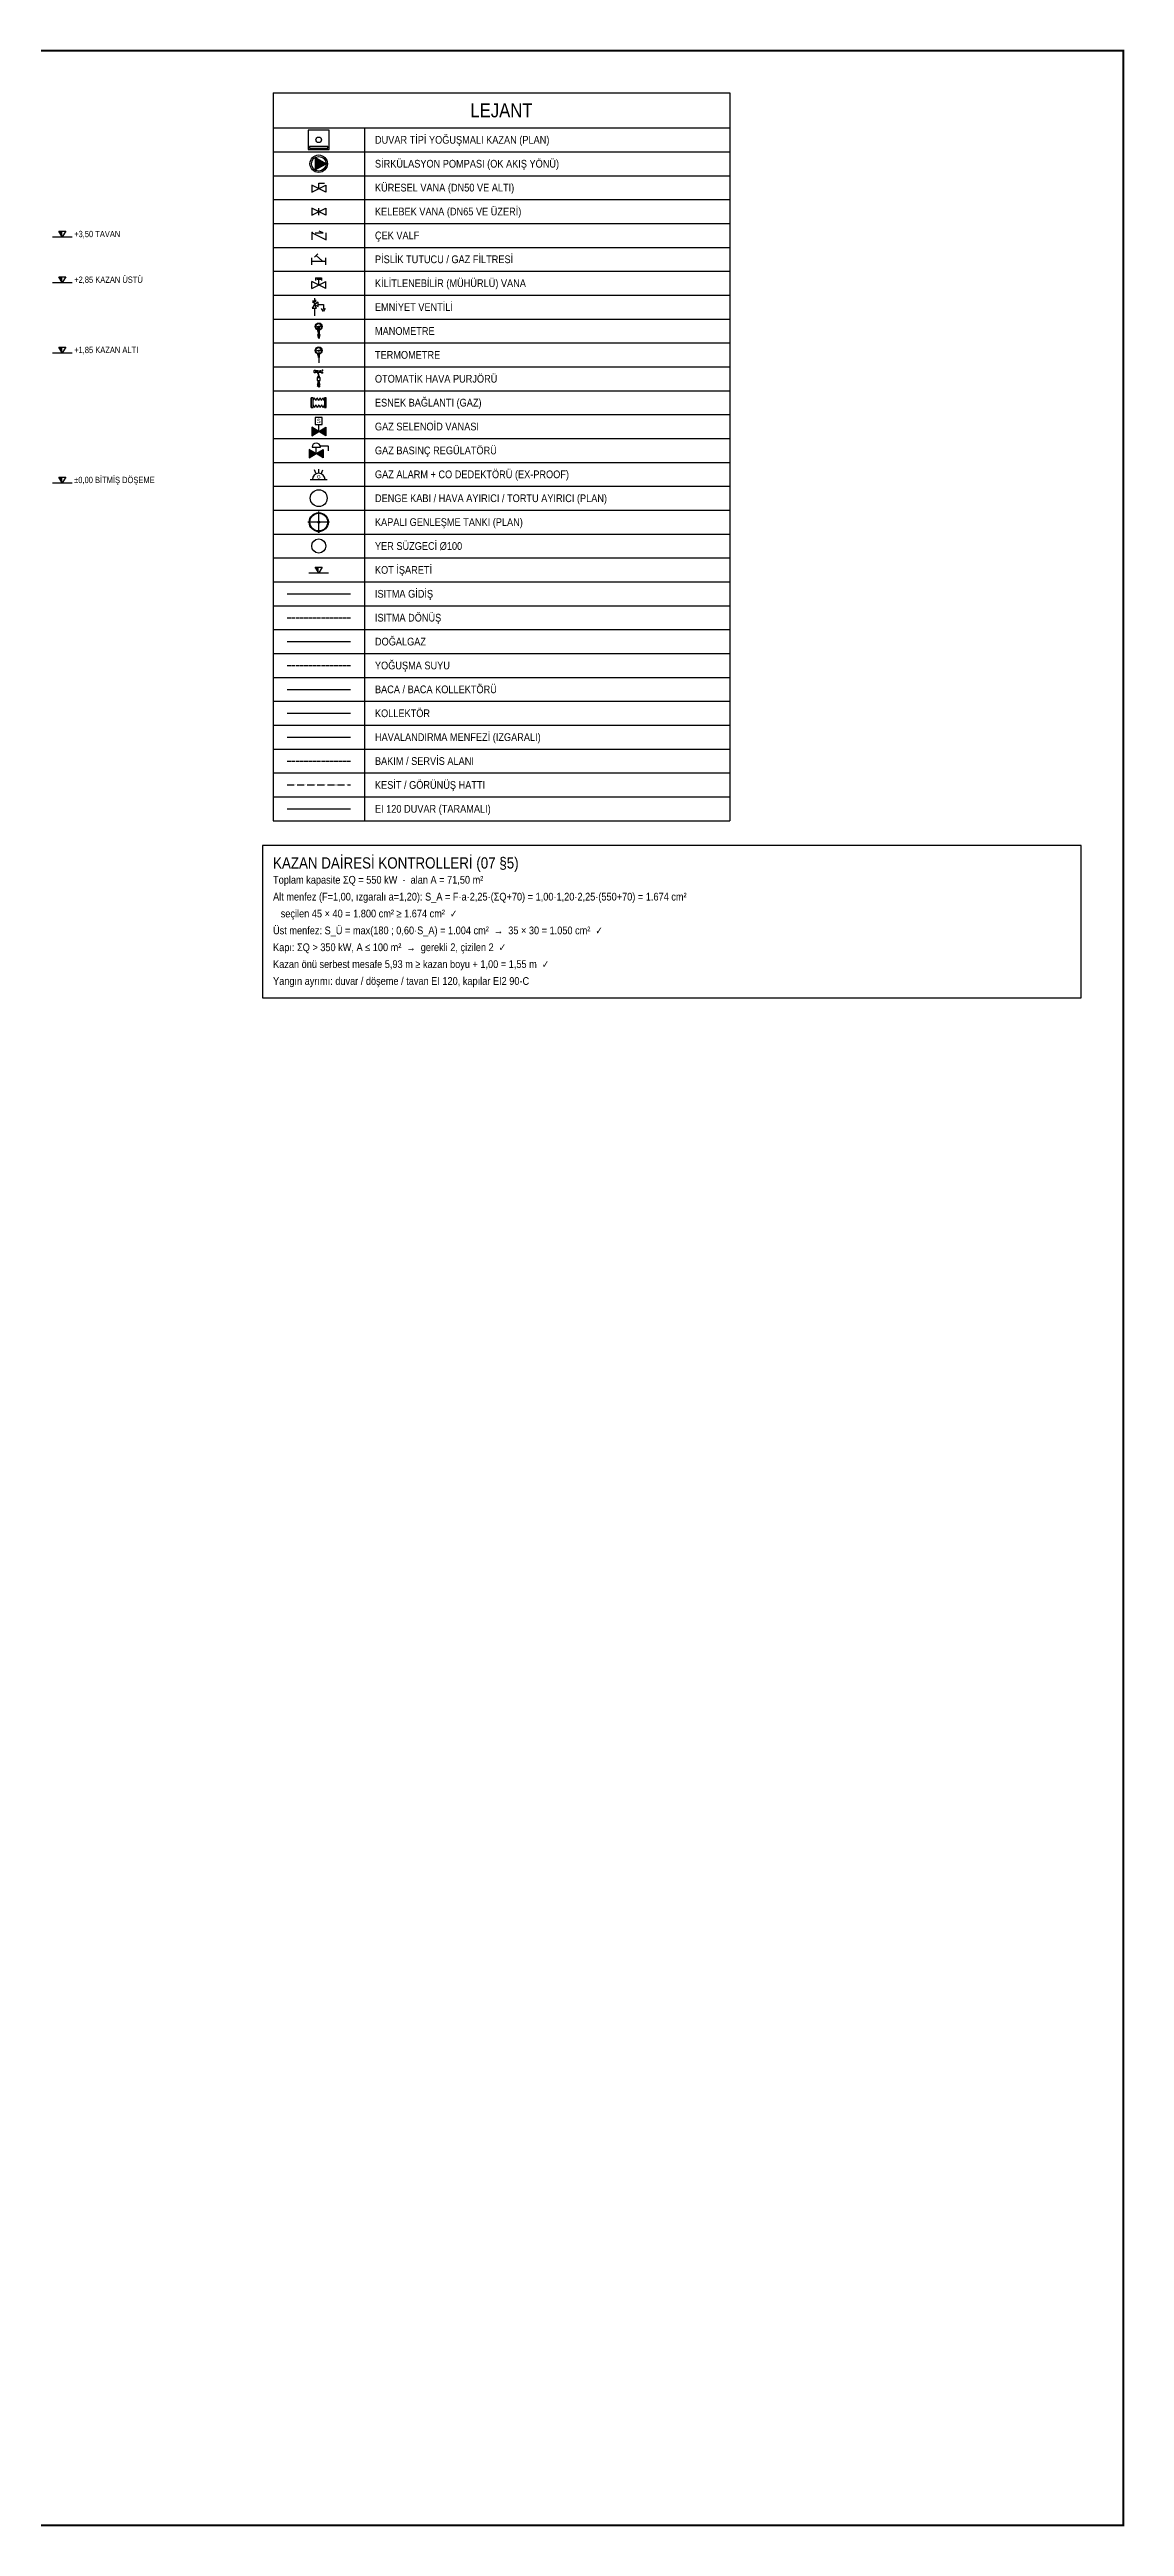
# Model space of a CAD drawing. Header units: centimetres. Extents: x -406 to 3866, y -2648 to 876.
# Drawn here: x 2337 to 3866, y -2648 to 876 of the extents above; entities that cross this region are included whole.
import ezdxf
from ezdxf.enums import TextEntityAlignment as Align

# ---------------------------------------------------------------- set-up
doc = ezdxf.new("R2010")
doc.units = ezdxf.units.CM
doc.header["$LTSCALE"] = 8
doc.linetypes.add('DASHDOT', pattern=[3.556, 2.54, -0.508, 0, -0.508])
doc.linetypes.add('DASHED', pattern=[1.524, 1.27, -0.254])
for name, color, linetype in [('ROTAS-BAKIM-ALANI', 8, 'DASHED'), ('ROTAS-DOGALGAZ-BORU', 2, 'Continuous'), ('ROTAS-HAVALANDIRMA-MENFEZ', 4, 'Continuous'), ('ROTAS-HESAP-BASLIK', 2, 'Continuous'), ('ROTAS-HESAP-CERCEVE', 4, 'Continuous'), ('ROTAS-HESAP-CIZGI', 1, 'Continuous'), ('ROTAS-HESAP-SEMBOL', 7, 'Continuous'), ('ROTAS-HESAP-YAZI', 7, 'Continuous'), ('ROTAS-ISITMA-BACA', 8, 'Continuous'), ('ROTAS-ISITMA-DONUS', 30, 'DASHED'), ('ROTAS-ISITMA-GIDIS', 10, 'Continuous'), ('ROTAS-ISITMA-KOLLEKTOR', 7, 'Continuous'), ('ROTAS-ISITMA-YOGUSMA', 6, 'DASHED'), ('ROTAS-KESIT-HATTI', 1, 'DASHDOT'), ('ROTAS-KOT', 3, 'Continuous'), ('ROTAS-MIMARI-DUVAR', 7, 'Continuous'), ('ROTAS-PAFTA', 7, 'Continuous')]:
    doc.layers.add(name, color=color, linetype=linetype)
doc.styles.add('ROTAS', font='arial.ttf')

# ---------------------------------------------------------------- blocks, each defined once
blk = doc.blocks.new('ROTAS-KOT')
blk.add_hatch(color=7).paths.add_polyline_path([(0, 0), (0, 8), (-5, 8)])
blk.add_line((-14, 0), (14, 0))
blk.add_lwpolyline([(0, 0), (-5, 8), (5, 8)], close=True)
blk = doc.blocks.new('ROTAS-KAZAN-PLAN')
for points in [[(0, 0), (60, 0), (60, 55), (0, 55)], [(4, 4), (56, 4), (56, 9), (4, 9)]]:
    blk.add_lwpolyline(points, close=True)
blk.add_circle((30, 27.5), 8)
blk = doc.blocks.new('ROTAS-POMPA')
blk.add_hatch(color=7).paths.add_polyline_path([(10.35, 0), (-4.95, 8.85), (-4.95, -8.85)])
blk.add_lwpolyline([(10.35, 0), (-4.95, 8.85), (-4.95, -8.85)], close=True)
for radius in [12.45, 10.35]:
    blk.add_circle((0, 0), radius)
blk = doc.blocks.new('ROTAS-KD-KURESEL-VANA')
at = {"color": 1}
for p, q in [((0, 0), (0, 8)), ((0, 8), (8, 8))]:
    blk.add_line(p, q, dxfattribs=at)
blk.add_lwpolyline([(-10, 5), (-10, -5), (10, 5), (10, -5), (-10, 5)], dxfattribs=at)
at = {"style": 'ROTAS', "flags": 1}
blk.add_attdef('CAP', (-10.451, -0.006), '', height=10, dxfattribs=at)
blk = doc.blocks.new('ROTAS-KD-KELEBEK-VANA')
at = {"color": 1}
blk.add_line((0, -5), (0, 5), dxfattribs=at)
blk.add_lwpolyline([(-10, 5), (-10, -5), (10, 5), (10, -5), (-10, 5)], dxfattribs=at)
at = {"style": 'ROTAS', "flags": 1}
blk.add_attdef('CAP', (-8.35, -4.175), '', height=10, rotation=26.565, dxfattribs=at)
blk = doc.blocks.new('ROTAS-KD-CEKVALF')
blk.add_hatch(color=1).paths.add_polyline_path([(-11.408, 5), (-11.297, 5.548), (-10.996, 5.996), (-10.548, 6.297), (-10, 6.408), (-9.452, 6.297), (-9.004, 5.996), (-8.703, 5.548), (-8.592, 5), (-8.703, 4.452), (-9.004, 4.004), (-9.452, 3.703), (-10, 3.592), (-10.548, 3.703), (-10.996, 4.004), (-11.297, 4.452), (-11.408, 5)])
at = {"color": 1}
for p, q in [((-10, -5), (-10, 5)), ((-10, 5), (10, -5)), ((-5.6, 5), (5.6, 5)), ((5.6, 5), (0, 7.32)), ((10, -5), (10, 5))]:
    blk.add_line(p, q, dxfattribs=at)
at = {"style": 'ROTAS', "flags": 1}
blk.add_attdef('CAP', (-9.712, -4.899), '', height=10, dxfattribs=at)
blk = doc.blocks.new('ROTAS-KD-PISLIK-TUTUCU')
at = {"color": 1}
for p, q in [((-10, -5), (-10, 5)), ((-10, 0), (10, 0)), ((-6.051, 5.768), (-1.408, 10.47)), ((5.128, 0), (-3.725, 8.124)), ((10, -5), (10, 5))]:
    blk.add_line(p, q, dxfattribs=at)
at = {"style": 'ROTAS', "flags": 1}
blk.add_attdef('CAP', (9.335, 0), '', height=10, rotation=180, dxfattribs=at)
blk = doc.blocks.new('ROTAS-KD-KILITLI-VANA')
at = {"color": 1}
for p, q in [((-10, -5), (-10, 5)), ((-10, -5), (10, 5)), ((10, -5), (-10, 5)), ((-4.374, 9.823), (-4.374, 6.417)), ((-4.374, 9.823), (4.016, 9.823)), ((-2.8, 8.12), (2.8, 8.12)), ((0, 0), (0, 8.12)), ((4.016, 9.823), (4.016, 6.417)), ((10, -5), (10, 5))]:
    blk.add_line(p, q, dxfattribs=at)
at = {"style": 'ROTAS', "flags": 1}
blk.add_attdef('CAP', (8.35, 4.175), '', height=10, rotation=206.565, dxfattribs=at)
blk = doc.blocks.new('ROTAS-KD-EMNIYET-VENTILI')
at = {"color": 1}
for p, q in [((0, 22), (-4, 15)), ((-4, 15), (4, 15)), ((3.49, 29.64), (-3.49, 28.301)), ((3.49, 26.962), (-3.49, 28.301)), ((3.49, 26.962), (-3.49, 25.622)), ((0, 24.953), (-3.49, 25.622)), ((0, 33.664), (0, 30.31)), ((3.49, 29.64), (0, 30.31)), ((7, 26), (0, 22)), ((0, 22), (0, 24.953)), ((0, 22), (7, 18)), ((4, 15), (0, 22)), ((0, 15), (0, 0)), ((7, 18), (7, 26)), ((7, 22), (17, 22)), ((17, 8.268), (13.5, 14.33)), ((17, 22), (17, 12)), ((20.5, 14.33), (17, 8.268))]:
    blk.add_line(p, q, dxfattribs=at)
at = {"style": 'ROTAS', "flags": 1}
blk.add_attdef('CAP', (-8.533, 6.372), '', height=10, rotation=358.601, dxfattribs=at)
blk = doc.blocks.new('ROTAS-KD-MANOMETRE')
at = {"color": 1}
for p, q in [((-3.661, 19.205), (-4.505, 19.132)), ((-3.658, 19.849), (-4.503, 19.923)), ((-3.551, 18.571), (-4.37, 18.352)), ((-3.544, 20.483), (-4.363, 20.702)), ((-3.333, 17.965), (-4.101, 17.607)), ((-3.322, 21.087), (-4.09, 21.445)), ((-3.013, 17.406), (-3.707, 16.92)), ((-2.998, 21.644), (-3.692, 22.13)), ((-2.582, 22.135), (-3.182, 22.735)), ((-2.685, 19.723), (-0.554, 19.666)), ((-2.685, 19.723), (-2.685, 19.305)), ((-2.685, 19.305), (-0.568, 19.362)), ((-2.088, 22.547), (-2.574, 23.242)), ((-1.529, 22.867), (-1.887, 23.636)), ((-1.5, 7.776), (1.5, 7.776)), ((0, 5.151), (-1.5, 7.776)), ((0, 5.151), (-1.5, 2.526)), ((-1.5, 2.526), (1.5, 2.526)), ((-1.187, 12.488), (-1.187, 13.431)), ((1.221, 12.491), (-1.187, 12.488)), ((-0.923, 23.085), (-1.142, 23.904)), ((-0.872, 10.921), (-0.872, 12.491)), ((0.872, 10.921), (-0.872, 10.921)), ((0.89, 13.537), (-0.851, 13.534)), ((-0.698, 13.537), (-0.698, 13.979)), ((-0.523, 8.583), (-0.523, 10.921)), ((0.523, 8.583), (-0.523, 8.583)), ((-0.518, 12.602), (-0.518, 13.426)), ((-0.289, 23.195), (-0.362, 24.039)), ((0, 8.583), (0, 7.963)), ((1.5, 7.776), (0, 5.151)), ((1.5, 2.526), (0, 5.151)), ((0, 2.338), (0, 0)), ((0.355, 23.193), (0.429, 24.037)), ((0.523, 10.921), (0.523, 8.583)), ((4.529, 19.486), (0.55, 19.636)), ((0.558, 12.606), (0.558, 13.421)), ((4.529, 19.486), (0.561, 19.392)), ((0.698, 13.537), (0.698, 13.974)), ((0.872, 12.491), (0.872, 10.921)), ((0.989, 23.079), (1.208, 23.897)), ((1.221, 12.491), (1.221, 13.429)), ((1.593, 22.856), (1.951, 23.624)), ((2.15, 22.532), (2.636, 23.227)), ((2.641, 22.117), (3.241, 22.716)), ((3.038, 17.385), (3.733, 16.899)), ((3.053, 21.622), (3.748, 22.108)), ((3.362, 17.941), (4.131, 17.583)), ((3.373, 21.063), (4.142, 21.421)), ((3.585, 18.545), (4.403, 18.326)), ((3.591, 20.457), (4.41, 20.677)), ((3.699, 19.179), (4.543, 19.105)), ((3.701, 19.823), (4.545, 19.897))]:
    blk.add_line(p, q, dxfattribs=at)
blk.add_lwpolyline([(-0.793, 14.969), (-0.793, 18.563), (0.046, 16.766), (0.884, 18.563), (0.884, 14.969)], dxfattribs=at)
for centre, radius in [((0.02, 19.514), 5.581), ((0.02, 19.514), 5.302), ((0, 5.151), 1.5), ((-0.007, 19.488), 0.576)]:
    blk.add_circle(centre, radius, dxfattribs=at)
for centre, radius, start, end in [((-0.85, 12.961), 0.576, 54.699, 125.307), ((-0.85, 13.072), 0.576, 234.694, 305.301), ((0.015, 12.208), 1.329, 65.903, 113.651), ((0.015, 13.82), 1.329, 246.35, 294.097), ((0.891, 12.958), 0.576, 54.693, 125.301), ((0.891, 13.076), 0.576, 234.7, 305.307)]:
    blk.add_arc(centre, radius, start, end, dxfattribs=at)
at = {"style": 'ROTAS', "flags": 1}
blk.add_attdef('CAP', (0, 9.335), '', height=10, rotation=270, dxfattribs=at)
blk = doc.blocks.new('ROTAS-KD-TERMOMETRE')
at = {"color": 1}
for p, q in [((-3.661, 19.205), (-4.505, 19.132)), ((-3.658, 19.849), (-4.503, 19.923)), ((-3.551, 18.571), (-4.37, 18.352)), ((-3.544, 20.483), (-4.363, 20.702)), ((-3.333, 17.965), (-4.101, 17.607)), ((-3.322, 21.087), (-4.09, 21.445)), ((-3.013, 17.406), (-3.707, 16.92)), ((-2.998, 21.644), (-3.692, 22.13)), ((-2.582, 22.135), (-3.182, 22.735)), ((-2.685, 19.723), (-0.554, 19.666)), ((-2.685, 19.723), (-2.685, 19.305)), ((-2.685, 19.305), (-0.568, 19.362)), ((-2.088, 22.547), (-2.574, 23.242)), ((-1.529, 22.867), (-1.887, 23.636)), ((-1.187, 12.488), (-1.187, 13.431)), ((1.221, 12.491), (-1.187, 12.488)), ((-0.923, 23.085), (-1.142, 23.904)), ((-0.872, 10.921), (-0.872, 12.491)), ((0.872, 10.921), (-0.872, 10.921)), ((0.89, 13.537), (-0.851, 13.534)), ((-0.698, 13.537), (-0.698, 13.979)), ((-0.523, 8.583), (-0.523, 10.921)), ((0.523, 8.583), (-0.523, 8.583)), ((-0.518, 12.602), (-0.518, 13.426)), ((-0.289, 23.195), (-0.362, 24.039)), ((0, 8.583), (0, 0)), ((0.355, 23.193), (0.429, 24.037)), ((0.523, 10.921), (0.523, 8.583)), ((4.529, 19.486), (0.55, 19.636)), ((0.558, 12.606), (0.558, 13.421)), ((4.529, 19.486), (0.561, 19.392)), ((0.698, 13.537), (0.698, 13.974)), ((0.872, 12.491), (0.872, 10.921)), ((0.989, 23.079), (1.208, 23.897)), ((1.221, 12.491), (1.221, 13.429)), ((1.593, 22.856), (1.951, 23.624)), ((2.15, 22.532), (2.636, 23.227)), ((2.641, 22.117), (3.241, 22.716)), ((3.038, 17.385), (3.733, 16.899)), ((3.053, 21.622), (3.748, 22.108)), ((3.362, 17.941), (4.131, 17.583)), ((3.373, 21.063), (4.142, 21.421)), ((3.585, 18.545), (4.403, 18.326)), ((3.591, 20.457), (4.41, 20.677)), ((3.699, 19.179), (4.543, 19.105)), ((3.701, 19.823), (4.545, 19.897))]:
    blk.add_line(p, q, dxfattribs=at)
for points in [[(-0.604, 17.969), (0.696, 17.969)], [(0.046, 17.969), (0.046, 14.969)]]:
    blk.add_lwpolyline(points, dxfattribs=at)
for centre, radius in [((0.02, 19.514), 5.581), ((0.02, 19.514), 5.302), ((-0.007, 19.488), 0.576)]:
    blk.add_circle(centre, radius, dxfattribs=at)
for centre, radius, start, end in [((-0.85, 12.961), 0.576, 54.699, 125.307), ((-0.85, 13.072), 0.576, 234.694, 305.301), ((0.015, 12.208), 1.329, 65.903, 113.651), ((0.015, 13.82), 1.329, 246.35, 294.097), ((0.891, 12.958), 0.576, 54.693, 125.301), ((0.891, 13.076), 0.576, 234.7, 305.307)]:
    blk.add_arc(centre, radius, start, end, dxfattribs=at)
at = {"style": 'ROTAS', "flags": 1}
blk.add_attdef('CAP', (0, 0.934), '', height=1, rotation=270, dxfattribs=at)
blk = doc.blocks.new('ROTAS-KD-PURJOR')
at = {"color": 2}
for p, q in [((-4.983, 29.165), (4.983, 29.165)), ((-4.983, 29.165), (-4.983, 27.67)), ((-4.983, 27.67), (4.983, 27.67)), ((-4.983, 27.67), (-3.987, 26.175)), ((-4.485, 41.102), (-3.488, 42.597)), ((-4.485, 41.102), (4.485, 41.102)), ((-4.485, 29.165), (-4.485, 41.102)), ((-3.987, 26.175), (3.987, 26.175)), ((-3.987, 26.175), (-3.987, 24.182)), ((-3.987, 24.182), (3.987, 24.182)), ((-3.488, 43.095), (3.488, 43.095)), ((-3.488, 42.597), (-3.488, 43.095)), ((-3.488, 42.597), (3.488, 42.597)), ((-2.363, 56.51), (-3.002, 56.51)), ((-2.492, 47.082), (2.492, 47.082)), ((-2.492, 43.095), (-2.492, 47.082)), ((-1.993, 26.175), (-1.993, 24.182)), ((-0.997, 47.082), (-0.997, 43.095)), ((0, 47.082), (0, 54.148)), ((0.997, 47.082), (0.997, 43.095)), ((1.993, 26.175), (1.993, 24.182)), ((2.492, 47.082), (2.492, 43.095)), ((3.488, 42.597), (3.488, 43.095)), ((3.488, 42.597), (4.485, 41.102)), ((3.987, 26.175), (4.983, 27.67)), ((3.987, 24.182), (3.987, 26.175)), ((4.485, 41.102), (4.485, 29.165)), ((4.983, 27.67), (4.983, 29.165))]:
    blk.add_line(p, q, dxfattribs=at)
at = {"color": 1}
for p, q in [((0, 24.182), (0, 19.407)), ((0, 4.775), (0, 0))]:
    blk.add_line(p, q, dxfattribs=at)
at = {"color": 2}
for points in [[(-16.68, 59.144), (-17.98, 61.144), (-17.98, 69.144), (-16.68, 71.144), (-14.08, 71.144), (-12.78, 69.144), (-12.78, 61.144), (-14.08, 59.144), (-16.68, 59.144)], [(-10.7, 59.144), (-9.66, 59.144), (-9.66, 60.744), (-10.7, 60.744), (-10.7, 59.144)], [(-7.58, 59.144), (-7.58, 71.144)], [(-7.58, 65.144), (-2.38, 65.144)], [(-2.38, 59.144), (-2.38, 71.144)], [(-0.3, 59.144), (0.74, 59.144), (0.74, 60.744), (-0.3, 60.744), (-0.3, 59.144)], [(2.82, 59.144), (5.42, 71.144), (8.02, 59.144)], [(3.73, 63.144), (7.11, 63.144)], [(10.1, 59.144), (11.14, 59.144), (11.14, 60.744), (10.1, 60.744), (10.1, 59.144)], [(18.42, 69.144), (17.12, 71.144), (14.52, 71.144), (13.22, 69.144), (13.22, 61.144), (14.52, 59.144), (17.12, 59.144), (18.42, 61.144)]]:
    blk.add_lwpolyline(points, dxfattribs=at)
at = {"color": 1}
for points in [[(4.224, 19.407), (-4.224, 19.407), (0, 12.091)], [(4.224, 4.775), (-4.224, 4.775), (0, 12.091)]]:
    blk.add_lwpolyline(points, close=True, dxfattribs=at)
blk.add_circle((0, 12.091), 4.459, dxfattribs=at)
at = {"color": 2}
for centre, start, end in [((-3.002, 54.148), 90, 180), ((-2.363, 54.148), 0, 90)]:
    blk.add_arc(centre, 2.362, start, end, dxfattribs=at)
at = {"style": 'ROTAS', "flags": 1}
blk.add_attdef('CAP', (0, 11.723), '', height=10, rotation=270, dxfattribs=at)
blk = doc.blocks.new('ROTAS-KD-ESNEK-BAGLANTI')
at = {"color": 1}
for p, q in [((-10.752, -6.72), (-10.752, 6.72)), ((-8.064, 3.136), (-6.048, 6.72)), ((-4.032, 3.136), (-6.048, 6.72)), ((-4.032, 3.136), (-2.016, 6.72)), ((0, 3.136), (-2.016, 6.72)), ((0, 3.136), (2.016, 6.72)), ((4.032, 3.136), (2.016, 6.72)), ((4.032, 3.136), (6.048, 6.72)), ((8.064, 3.136), (6.048, 6.72)), ((-8.064, -3.136), (-6.048, -6.72)), ((-4.032, -3.136), (-6.048, -6.72)), ((-4.032, -3.136), (-2.016, -6.72)), ((0, -3.136), (-2.016, -6.72)), ((0, -3.136), (2.016, -6.72)), ((4.032, -3.136), (2.016, -6.72)), ((4.032, -3.136), (6.048, -6.72)), ((8.064, -3.136), (6.048, -6.72))]:
    blk.add_line(p, q, dxfattribs=at)
for points in [[(-8.064, 6.72), (-10.752, 6.72), (-10.752, -6.72), (-8.064, -6.72)], [(10.752, 6.72), (8.064, 6.72), (8.064, -6.72), (10.752, -6.72)]]:
    blk.add_lwpolyline(points, close=True, dxfattribs=at)
at = {"style": 'ROTAS', "flags": 1}
blk.add_attdef('CAP', (-9.327, 0), '', height=10, dxfattribs=at)
blk = doc.blocks.new('ROTAS-SELENOID')
for points in [[(-10, 6), (-10, -6), (0, 0)], [(10, 6), (10, -6), (0, 0)]]:
    blk.add_hatch(color=7).paths.add_polyline_path(points)
blk.add_line((0, 0), (0, 10))
for points in [[(-10, 6), (-10, -6), (0, 0)], [(-5, 10), (5, 10), (5, 20), (-5, 20)], [(10, 6), (10, -6), (0, 0)]]:
    blk.add_lwpolyline(points, close=True)
at = {"style": 'ROTAS'}
blk.add_text('S', height=6, dxfattribs=at).set_placement((0, 15), align=Align.MIDDLE_CENTER)
blk = doc.blocks.new('ROTAS-REGULATOR')
for points in [[(-10, 6), (-10, -6), (0, 0)], [(10, 6), (10, -6), (0, 0)]]:
    blk.add_hatch(color=7).paths.add_polyline_path(points)
for p, q in [((-6, 9), (6, 9)), ((0, 0), (0, 9))]:
    blk.add_line(p, q)
for points in [[(-10, 6), (-10, -6), (0, 0)], [(10, 6), (10, -6), (0, 0)]]:
    blk.add_lwpolyline(points, close=True)
at = {"linetype": 'DASHED', "ltscale": 0.15}
blk.add_lwpolyline([(6, 11), (17, 11), (17, 4)], dxfattribs=at)
blk.add_arc((0, 9), 6, 0, 180)
blk = doc.blocks.new('ROTAS-GAZ-ALARM')
for p, q in [((-12, 0), (12, 0)), ((-4, 9), (-6, 14)), ((0, 9), (0, 15)), ((4, 9), (6, 14))]:
    blk.add_line(p, q)
blk.add_arc((0, 0), 9, 0, 180)
at = {"style": 'ROTAS'}
blk.add_text('G', height=5, dxfattribs=at).set_placement((0, 4), align=Align.MIDDLE_CENTER)
blk = doc.blocks.new('ROTAS-KD-DENGE-KABI-PLAN')
at = {"color": 0}
blk.add_circle((0, 0), 20, dxfattribs=at)
blk = doc.blocks.new('ROTAS-KD-GENLESME-TANKI-PLAN')
at = {"color": 15}
for p, q in [((50.906, 0), (-50.906, 0)), ((0, -50.906), (0, 50.906)), ((-2.894, -48.047), (-2.894, -44.85)), ((2.894, -48.047), (-2.894, -48.047)), ((2.894, -48.047), (2.894, -44.843))]:
    blk.add_line(p, q, dxfattribs=at)
at = {"color": 4}
blk.add_circle((-0.054, 0.06), 45, dxfattribs=at)
at = {"color": 1}
for centre, radius in [((-0.054, 0.06), 42), ((0, 0), 4.5)]:
    blk.add_circle(centre, radius, dxfattribs=at)
blk = doc.blocks.new('ROTAS-KD-YER-SUZGECI')
at = {"color": 6}
blk.add_circle((0, 0), 5, dxfattribs=at)

msp = doc.modelspace()

# ---------------------------------------------------------------- linework, layer by layer
at = {"layer": 'ROTAS-BAKIM-ALANI', "ltscale": 0.5}
msp.add_line((2675, -136), (2765, -136), dxfattribs=at)
at = {"layer": 'ROTAS-DOGALGAZ-BORU', "ltscale": 0.5}
msp.add_line((2675, 34), (2765, 34), dxfattribs=at)
at = {"layer": 'ROTAS-HAVALANDIRMA-MENFEZ', "ltscale": 0.5}
msp.add_line((2675, -102), (2765, -102), dxfattribs=at)
at = {"layer": 'ROTAS-HESAP-CERCEVE'}
msp.add_lwpolyline([(2640, -473), (3805, -473), (3805, -256), (2640, -256)], close=True, dxfattribs=at)
at = {"layer": 'ROTAS-HESAP-CIZGI'}
for p, q in [((2655, 815), (3305, 815)), ((2655, 815), (2655, 765)), ((3305, 815), (3305, 765)), ((2655, 765), (3305, 765)), ((2655, 765), (2655, -221)), ((2785, 765), (2785, -221)), ((3305, 765), (3305, -221)), ((2655, 731), (3305, 731)), ((2655, 697), (3305, 697)), ((2655, 663), (3305, 663)), ((2655, 629), (3305, 629)), ((2655, 595), (3305, 595)), ((2655, 561), (3305, 561)), ((2655, 527), (3305, 527)), ((2655, 493), (3305, 493)), ((2655, 459), (3305, 459)), ((2655, 425), (3305, 425)), ((2655, 391), (3305, 391)), ((2655, 357), (3305, 357)), ((2655, 323), (3305, 323)), ((2655, 289), (3305, 289)), ((2655, 255), (3305, 255)), ((2655, 221), (3305, 221)), ((2655, 187), (3305, 187)), ((2655, 153), (3305, 153)), ((2655, 119), (3305, 119)), ((2655, 85), (3305, 85)), ((2655, 51), (3305, 51)), ((2655, 17), (3305, 17)), ((2655, -17), (3305, -17)), ((2655, -51), (3305, -51)), ((2655, -85), (3305, -85)), ((2655, -119), (3305, -119)), ((2655, -153), (3305, -153)), ((2655, -187), (3305, -187)), ((2655, -221), (3305, -221))]:
    msp.add_line(p, q, dxfattribs=at)
at = {"layer": 'ROTAS-ISITMA-BACA', "ltscale": 0.5}
msp.add_line((2675, -34), (2765, -34), dxfattribs=at)
at = {"layer": 'ROTAS-ISITMA-DONUS', "ltscale": 0.5}
msp.add_line((2675, 68), (2765, 68), dxfattribs=at)
at = {"layer": 'ROTAS-ISITMA-GIDIS', "ltscale": 0.5}
msp.add_line((2675, 102), (2765, 102), dxfattribs=at)
at = {"layer": 'ROTAS-ISITMA-KOLLEKTOR', "ltscale": 0.5}
msp.add_line((2675, -68), (2765, -68), dxfattribs=at)
at = {"layer": 'ROTAS-ISITMA-YOGUSMA', "ltscale": 0.5}
msp.add_line((2675, 0), (2765, 0), dxfattribs=at)
at = {"layer": 'ROTAS-KESIT-HATTI', "ltscale": 0.5}
msp.add_line((2675, -170), (2765, -170), dxfattribs=at)
at = {"layer": 'ROTAS-MIMARI-DUVAR', "ltscale": 0.5}
msp.add_line((2675, -204), (2765, -204), dxfattribs=at)

# ---------------------------------------------------------------- block references
at = {"layer": 'ROTAS-HESAP-SEMBOL'}
for name, p, xscale, yscale in [('ROTAS-KAZAN-PLAN', (2705, 734.25), 0.5, 0.5), ('ROTAS-KD-EMNIYET-VENTILI', (2713.8125, 497.376), 0.75, 0.75), ('ROTAS-KD-MANOMETRE', (2719.982, 464.7072), 0.9, 0.9), ('ROTAS-KD-TERMOMETRE', (2719.982, 430.7072), 0.9, 0.9), ('ROTAS-KD-PURJOR', (2719.923, 395.5498), 0.35, 0.35), ('ROTAS-KD-DENGE-KABI-PLAN', (2720, 238), 0.6, 0.6), ('ROTAS-KD-GENLESME-TANKI-PLAN', (2720, 204), 0.3, 0.3), ('ROTAS-KD-YER-SUZGECI', (2720, 170), 2, 2)]:
    msp.add_blockref(name, p, dxfattribs=dict(at, xscale=xscale, yscale=yscale))
for name, p in [('ROTAS-POMPA', (2720, 714)), ('ROTAS-KD-KURESEL-VANA', (2720, 678.5)), ('ROTAS-KD-KELEBEK-VANA', (2720, 646)), ('ROTAS-KD-CEKVALF', (2720.704, 610.84)), ('ROTAS-KD-PISLIK-TUTUCU', (2720, 575.265)), ('ROTAS-KD-KILITLI-VANA', (2720, 541.5885)), ('ROTAS-KD-ESNEK-BAGLANTI', (2720, 374)), ('ROTAS-SELENOID', (2720, 333)), ('ROTAS-REGULATOR', (2716.5, 301.5)), ('ROTAS-GAZ-ALARM', (2720, 264.5)), ('ROTAS-KOT', (2720, 132))]:
    msp.add_blockref(name, p, dxfattribs=at)
at = {"layer": 'ROTAS-KOT'}
for p in [(2355, 610), (2355, 545), (2355, 445), (2355, 260)]:
    msp.add_blockref('ROTAS-KOT', p, dxfattribs=at)

# ---------------------------------------------------------------- texts
at = {"layer": 'ROTAS-HESAP-BASLIK', "style": 'ROTAS', "width": 0.85}
msp.add_text('LEJANT', height=20, dxfattribs=at).set_placement((2980, 790), align=Align.MIDDLE_CENTER)
msp.add_text('KAZAN DAİRESİ KONTROLLERİ (07 §5)', height=16, dxfattribs=at).set_placement((2655, -281), align=Align.MIDDLE_LEFT)
at = {"layer": 'ROTAS-HESAP-YAZI', "style": 'ROTAS', "width": 0.85}
for s, p in [('DUVAR TİPİ YOĞUŞMALI KAZAN (PLAN)', (2800, 748)), ('SİRKÜLASYON POMPASI (OK AKIŞ YÖNÜ)', (2800, 714)), ('KÜRESEL VANA (DN50 VE ALTI)', (2800, 680)), ('KELEBEK VANA (DN65 VE ÜZERİ)', (2800, 646)), ('ÇEK VALF', (2800, 612)), ('PİSLİK TUTUCU / GAZ FİLTRESİ', (2800, 578)), ('KİLİTLENEBİLİR (MÜHÜRLÜ) VANA', (2800, 544)), ('EMNİYET VENTİLİ', (2800, 510)), ('MANOMETRE', (2800, 476)), ('TERMOMETRE', (2800, 442)), ('OTOMATİK HAVA PURJÖRÜ', (2800, 408)), ('ESNEK BAĞLANTI (GAZ)', (2800, 374)), ('GAZ SELENOİD VANASI', (2800, 340)), ('GAZ BASINÇ REGÜLATÖRÜ', (2800, 306)), ('GAZ ALARM + CO DEDEKTÖRÜ (EX-PROOF)', (2800, 272)), ('DENGE KABI / HAVA AYIRICI / TORTU AYIRICI (PLAN)', (2800, 238)), ('YER SÜZGECİ Ø100', (2800, 170)), ('KAPALI GENLEŞME TANKI (PLAN)', (2800, 204)), ('KOT İŞARETİ', (2800, 136)), ('ISITMA GİDİŞ', (2800, 102)), ('ISITMA DÖNÜŞ', (2800, 68)), ('DOĞALGAZ', (2800, 34)), ('YOĞUŞMA SUYU', (2800, 0)), ('BACA / BACA KOLLEKTÖRÜ', (2800, -34)), ('KOLLEKTÖR', (2800, -68)), ('HAVALANDIRMA MENFEZİ (IZGARALI)', (2800, -102)), ('BAKIM / SERVİS ALANI', (2800, -136)), ('KESİT / GÖRÜNÜŞ HATTI', (2800, -170)), ('EI 120 DUVAR (TARAMALI)', (2800, -204)), ('Toplam kapasite ΣQ = 550 kW  -  alan A = 71,50 m²', (2655, -305)), ('Alt menfez (F=1,00, ızgaralı a=1,20): S_A = F·a·2,25·(ΣQ+70) = 1,00·1,20·2,25·(550+70) = 1.674 cm²', (2655, -329)), ('   seçilen 45 × 40 = 1.800 cm² ≥ 1.674 cm²  ✓', (2655, -353)), ('Üst menfez: S_Ü = max(180 ; 0,60·S_A) = 1.004 cm²  →  35 × 30 = 1.050 cm²  ✓', (2655, -377)), ('Kapı: ΣQ > 350 kW, A ≤ 100 m²  →  gerekli 2, çizilen 2  ✓', (2655, -401)), ('Kazan önü serbest mesafe 5,93 m ≥ kazan boyu + 1,00 = 1,55 m  ✓', (2655, -425)), ('Yangın ayrımı: duvar / döşeme / tavan EI 120, kapılar EI2 90-C', (2655, -449))]:
    msp.add_text(s, height=11, dxfattribs=at).set_placement(p, align=Align.MIDDLE_LEFT)

# ---------------------------------------------------------------- next in the draw order: wipeouts: each hides what was drawn before it
for points in [[(2428.539, 608.5), (2428.539, 619.5), (2371, 619.5), (2371, 608.5)], [(2453.784, 543.5), (2453.784, 554.5), (2371, 554.5), (2371, 543.5)], [(2453.784, 443.5), (2453.784, 454.5), (2371, 454.5), (2371, 443.5)], [(2468.931, 258.5), (2468.931, 269.5), (2371, 269.5), (2371, 258.5)]]:
    msp.add_wipeout(points)

# ---------------------------------------------------------------- next in the draw order: linework, layer by layer
at = {"layer": 'ROTAS-PAFTA', "const_width": 3}
msp.add_lwpolyline([(-405, -2646.75), (3865, -2646.75), (3865, 875), (-405, 875)], close=True, dxfattribs=at)

# ---------------------------------------------------------------- next in the draw order: texts
at = {"layer": 'ROTAS-KOT', "style": 'ROTAS', "width": 0.85}
for s, p in [('+3,50 TAVAN', (2372, 614)), ('+2,85 KAZAN ÜSTÜ', (2372, 549)), ('+1,85 KAZAN ALTI', (2372, 449)), ('±0,00 BİTMİŞ DÖŞEME', (2372, 264))]:
    msp.add_text(s, height=9, dxfattribs=at).set_placement(p, align=Align.MIDDLE_LEFT)

doc.saveas('drawing.dxf')
